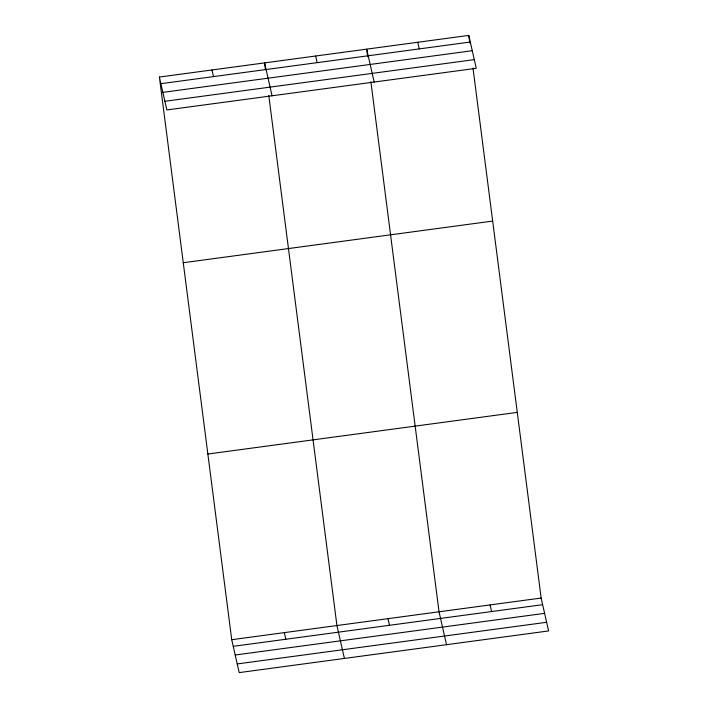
<?xml version="1.0" encoding="UTF-8"?>
<svg xmlns="http://www.w3.org/2000/svg" width="708" height="708" viewBox="0 0 708 708"><rect width="100%" height="100%" fill="white"/><g stroke="black" fill="none" stroke-linecap="round" stroke-linejoin="round"><path stroke-width="1.06" d="M159.388 77.057L468.793 35.4L476.272 68.295L166.858 109.952L159.388 77.057L231.728 639.705L239.207 672.6L548.611 630.943L541.142 598.048L472.988 67.977M160.893 83.686L470.307 42.029M162.867 92.359L472.271 50.702M164.893 101.288L474.298 59.631M183.257 262.73L492.671 221.073M207.86 454.032L517.265 412.375M231.728 639.705L541.142 598.048M233.233 646.333L542.647 604.676M235.206 655.006L544.611 613.349M237.233 663.936L546.647 622.279M417.747 42.276L419.251 48.905M374.16 82.04L366.691 49.144L367.664 56.746M490.086 604.924L491.591 611.553M315.635 56.02L317.149 62.649M446.509 644.687L439.031 611.792L370.877 81.721M272.058 95.784L264.588 62.897L265.42 69.411M387.984 618.668L389.489 625.297M211.984 69.977L213.497 76.606M344.407 658.44L336.928 625.545L268.774 95.465M284.333 632.625L285.837 639.253M468.793 35.4L469.776 43.002"/></g></svg>
